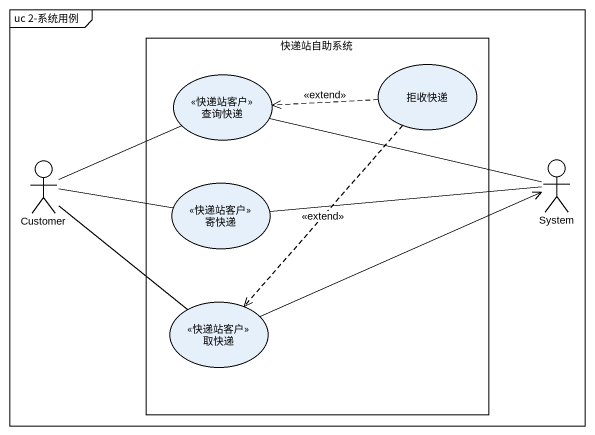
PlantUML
@startuml
mainframe uc 2-系统用例
rectangle 快递站自助系统 {
  usecase 拒收快递
  usecase 查询快递 <<快递站客户>>
  usecase 寄快递 <<快递站客户>>
  usecase 取快递 <<快递站客户>>
}
actor Customer
actor System
拒收快递 .left.> 查询快递 : <<extend>>
拒收快递 ..> 取快递 : <<extend>>
查询快递 -right- System
Customer -right- 查询快递
Customer -right- 寄快递
Customer -- 取快递
寄快递 -right- System
取快递 -right-> System
@enduml
